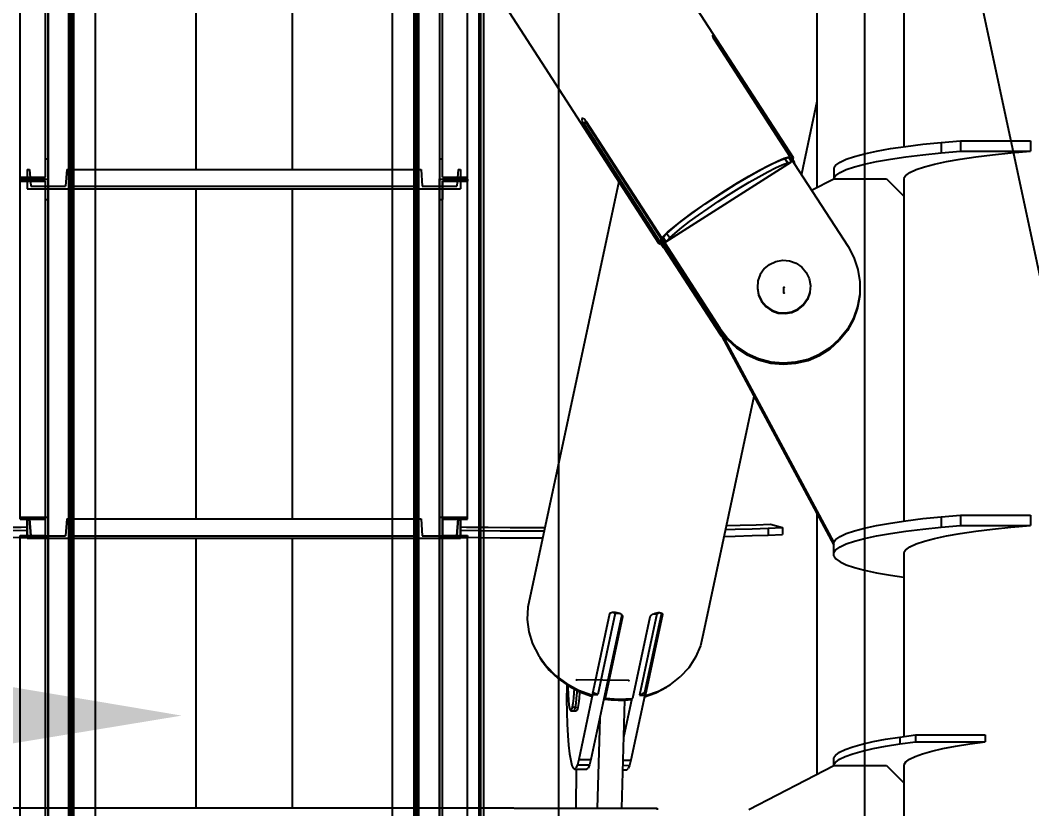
# Model space of a CAD drawing. Header units: millimetres. Extents: x 150209.93 to 150215.05, y 136675.65 to 136679.93.
# Drawn here: x 150213.5487 to 150213.6065, y 136678.6194 to 136678.6646 of the extents above; entities that cross this region are included whole.
import ezdxf

# ---------------------------------------------------------------- set-up
doc = ezdxf.new("R2010")
doc.units = ezdxf.units.MM
doc.header["$LTSCALE"] = 0.25
for name, pattern in [('CENTER', [50.8, 31.75, -6.35, 6.35, -6.35]), ('XKITLINE00', [0]), ('XKITLINE02', [4, 2, -2]), ('XKITLINE03', [6, 3, -1, 1, -1])]:
    doc.linetypes.add(name, pattern=pattern)
doc.styles.add('ROMANS', font='romans.shx')
doc.dimstyles.new('MD300', dxfattribs={"dimtxt": 2.5, "dimasz": 2.5, "dimexe": 1, "dimexo": 1, "dimgap": 0.5, "dimtad": 1, "dimdec": 1, "dimlfac": 50, "dimrnd": 0.5, "dimdsep": 46, "dimtxsty": 'ROMANS', "dimcen": 1, "dimclrd": 146, "dimclre": 146, "dimclrt": 30, "dimadec": 1, "dimazin": 2, "dimtfac": 1, "dimtdec": 1, "dimtmove": 0, "dimatfit": 1, "dimfxl": 1, "dimtolj": 1, "dimtzin": 0, "dimlwd": -1, "dimlwe": -1, "dimarcsym": 0})

# ---------------------------------------------------------------- blocks, each defined once
blk = doc.blocks.new('çatıı')
at = {"color": 8, "linetype": 'CENTER'}
for p, q in [((22900, 15740.27), (23430, 14920.27)), ((23430, 15740.27), (23255, 14920.27)), ((23342.5, 15330.27), (23342.5, 14510.27)), ((23342.5, 15330.27), (23430, 14920.27)), ((23255, 15209.12), (23255, 13540.01)), ((23319.5, 15090.41), (23319.5, 15092.06)), ((23275.11, 14979.51), (23260.2, 14979.7))]:
    blk.add_line(p, q, dxfattribs=at)
at = {"color": 8, "linetype": 'XKITLINE00'}
for p, q in [((23353.8, 15704.03), (23353.8, 15132.31)), ((23046.35, 15555.83), (23322.11, 15129.19)), ((23007.88, 15531.36), (23283.64, 15104.72)), ((23328.92, 15262.13), (23328.92, 15120.69)), ((23151.2, 15209.12), (23151.2, 15125.78)), ((23178.8, 15209.12), (23178.8, 15125.78)), ((23299.09, 15164.21), (23299.06, 15164.13)), ((23299.06, 15164.13), (23299.08, 15163.98)), ((23299.08, 15163.98), (23299.15, 15163.76)), ((23299.09, 15164.21), (23299.18, 15164.22)), ((23299.15, 15163.76), (23299.27, 15163.49)), ((23299.18, 15164.22), (23299.32, 15164.15)), ((23299.27, 15163.49), (23299.44, 15163.18)), ((23299.32, 15164.15), (23299.49, 15164)), ((23299.44, 15163.18), (23299.63, 15162.86)), ((23299.49, 15164), (23299.58, 15163.92)), ((23299.58, 15163.92), (23299.67, 15163.78)), ((23299.61, 15162.9), (23300.05, 15163.18)), ((23299.63, 15162.86), (23321.22, 15129.46)), ((23299.67, 15163.78), (23299.86, 15163.5)), ((23299.82, 15162.58), (23300.26, 15162.86)), ((23299.86, 15163.5), (23300.06, 15163.18)), ((23300.06, 15163.18), (23300.27, 15162.86)), ((23300.27, 15162.86), (23321.86, 15129.46)), ((23328.92, 15145.24), (23324.48, 15124.42)), ((23261.67, 15140.37), (23261.64, 15140.19)), ((23261.64, 15140.19), (23261.66, 15139.95)), ((23261.66, 15139.95), (23261.69, 15139.82)), ((23261.76, 15140.47), (23261.67, 15140.37)), ((23261.69, 15139.82), (23261.76, 15139.67)), ((23261.76, 15140.47), (23261.89, 15140.5)), ((23261.76, 15139.67), (23261.91, 15139.37)), ((23261.89, 15140.5), (23262.07, 15140.44)), ((23261.91, 15139.37), (23262.1, 15139.04)), ((23262.07, 15140.44), (23262.27, 15140.3)), ((23262.1, 15139.04), (23262.91, 15139.56)), ((23262.1, 15139.04), (23262.3, 15138.72)), ((23262.27, 15140.3), (23262.49, 15140.1)), ((23262.3, 15138.72), (23262.93, 15139.12)), ((23262.3, 15138.72), (23283.89, 15105.32)), ((23262.49, 15140.1), (23262.72, 15139.83)), ((23262.72, 15139.83), (23262.93, 15139.53)), ((23262.93, 15139.53), (23284.52, 15106.13)), ((23262.93, 15139.36), (23263, 15139.42)), ((23262.93, 15139.36), (23284.52, 15105.96)), ((23262.93, 15139.36), (23262.93, 15139.13)), ((23262.93, 15139.13), (23301.14, 15080.01)), ((23354.36, 15132.4), (23359.2, 15133)), ((23359.2, 15133), (23364.44, 15133.54)), ((23364.44, 15133.54), (23370.04, 15134.03)), ((23364.44, 15133.54), (23364.44, 15130.57)), ((23370.04, 15134.03), (23370.04, 15131.05)), ((23370.04, 15134.03), (23390.04, 15134.03)), ((23390.04, 15134.03), (23390.04, 15131.05)), ((23339.69, 15129.53), (23342.59, 15130.3)), ((23342.59, 15130.3), (23346.02, 15131.04)), ((23346.02, 15131.04), (23349.95, 15131.75)), ((23349.95, 15131.75), (23354.36, 15132.4)), ((23354.36, 15129.42), (23359.2, 15130.02)), ((23359.2, 15130.02), (23364.44, 15130.57)), ((23364.44, 15130.57), (23370.04, 15131.05)), ((23370.04, 15131.05), (23390.04, 15131.05)), ((23374.36, 15129.42), (23379.2, 15130.02)), ((23379.2, 15130.02), (23384.44, 15130.57)), ((23384.44, 15130.57), (23390.04, 15131.05)), ((23285.71, 15105.11), (23321.66, 15127.97)), ((23312.49, 15125.59), (23315.24, 15127.05)), ((23314.04, 15126.35), (23316.3, 15127.48)), ((23315.24, 15127.05), (23317.61, 15128.19)), ((23316.3, 15127.48), (23318.21, 15128.36)), ((23317.11, 15126.23), (23319.02, 15127.1)), ((23317.61, 15128.19), (23319.53, 15129)), ((23318.21, 15128.36), (23319.74, 15128.94)), ((23319.02, 15127.1), (23320.55, 15127.69)), ((23319.53, 15129), (23320.95, 15129.44)), ((23319.74, 15128.94), (23320.85, 15129.23)), ((23319.74, 15128.94), (23320.55, 15127.69)), ((23320.55, 15127.69), (23321.66, 15127.97)), ((23320.85, 15129.23), (23321.22, 15129.46)), ((23320.85, 15129.22), (23321.22, 15129.45)), ((23320.85, 15129.23), (23321.66, 15127.97)), ((23320.95, 15129.44), (23321.22, 15129.46)), ((23321.15, 15129.42), (23321.15, 15129.41)), ((23321.22, 15129.45), (23337.85, 15103.73)), ((23321.41, 15129.17), (23321.86, 15129.46)), ((23321.41, 15129.17), (23321.47, 15129.21)), ((23321.47, 15129.21), (23322.28, 15127.96)), ((23321.47, 15129.21), (23321.63, 15129.1)), ((23321.63, 15129.1), (23322.44, 15127.85)), ((23321.86, 15129.46), (23322.11, 15129.19)), ((23322.11, 15129.19), (23321.9, 15128.69)), ((23322.22, 15127.92), (23322.28, 15127.96)), ((23322.28, 15127.96), (23322.44, 15127.85)), ((23322.44, 15127.85), (23322.5, 15127.67)), ((23322.5, 15127.67), (23322.47, 15127.53)), ((23334.37, 15127.04), (23333.77, 15126.18)), ((23334.37, 15127.04), (23335.56, 15127.89)), ((23335.56, 15127.89), (23337.34, 15128.72)), ((23337.34, 15128.72), (23339.69, 15129.53)), ((23339.69, 15126.55), (23342.59, 15127.33)), ((23342.59, 15127.33), (23346.02, 15128.07)), ((23346.02, 15128.07), (23349.95, 15128.77)), ((23349.95, 15128.77), (23354.36, 15129.42)), ((23359.69, 15126.55), (23362.59, 15127.33)), ((23362.59, 15127.33), (23366.02, 15128.07)), ((23366.02, 15128.07), (23369.95, 15128.77)), ((23369.95, 15128.77), (23374.36, 15129.42)), ((23308.75, 15123.39), (23311.5, 15124.97)), ((23309.45, 15123.87), (23312.49, 15125.59)), ((23311.5, 15124.97), (23314.04, 15126.35)), ((23312.31, 15123.72), (23314.85, 15125.09)), ((23314.85, 15125.09), (23317.11, 15126.23)), ((23333.77, 15126.18), (23333.77, 15123.21)), ((23334.37, 15124.07), (23335.56, 15124.91)), ((23335.56, 15124.91), (23337.34, 15125.74)), ((23337.34, 15125.74), (23339.69, 15126.55)), ((23354.37, 15124.07), (23355.56, 15124.91)), ((23355.56, 15124.91), (23357.34, 15125.74)), ((23357.34, 15125.74), (23359.69, 15126.55)), ((23272.22, 15122.39), (23246.21, 15000.53)), ((23302.87, 15119.86), (23306.21, 15121.94)), ((23302.87, 15119.8), (23305.85, 15121.66)), ((23305.85, 15121.66), (23308.75, 15123.39)), ((23306.21, 15121.94), (23309.45, 15123.87)), ((23306.66, 15120.4), (23309.56, 15122.14)), ((23309.56, 15122.14), (23312.31, 15123.72)), ((23327.39, 15119.91), (23333.8, 15123.16)), ((23334.37, 15124.07), (23333.77, 15123.21)), ((23333.77, 15123.21), (23333.77, 15123.15)), ((23333.8, 15123.16), (23348.8, 15123.16)), ((23348.8, 15123.16), (23353.8, 15118.2)), ((23354.37, 15124.07), (23353.77, 15123.21)), ((23353.77, 15123.21), (23353.77, 15122.35)), ((23353.77, 15122.35), (23353.8, 15122.31)), ((23353.8, 15123.25), (23353.8, 15118.2)), ((23151.2, 15120.28), (23151.2, 15025.78)), ((23178.8, 15120.28), (23178.8, 15025.78)), ((23299.53, 15117.69), (23302.87, 15119.86)), ((23299.9, 15117.87), (23302.87, 15119.8)), ((23300.71, 15116.62), (23303.68, 15118.55)), ((23303.68, 15118.55), (23306.66, 15120.4)), ((23293.25, 15113.36), (23296.29, 15115.5)), ((23294.24, 15113.99), (23296.99, 15115.92)), ((23296.29, 15115.5), (23299.53, 15117.69)), ((23296.99, 15115.92), (23299.9, 15117.87)), ((23297.8, 15114.67), (23300.71, 15116.62)), ((23353.8, 15118.2), (23353.8, 15025.19)), ((23290.51, 15111.32), (23293.25, 15113.36)), ((23291.7, 15112.14), (23294.24, 15113.99)), ((23292.51, 15110.89), (23295.05, 15112.74)), ((23295.05, 15112.74), (23297.8, 15114.67)), ((23287.53, 15108.85), (23289.45, 15110.41)), ((23288.14, 15109.45), (23290.51, 15111.32)), ((23289.45, 15110.41), (23291.7, 15112.14)), ((23290.26, 15109.16), (23292.51, 15110.89)), ((23284.8, 15106.46), (23286.21, 15107.82)), ((23286, 15107.49), (23284.9, 15106.36)), ((23286, 15107.49), (23287.53, 15108.85)), ((23286, 15107.49), (23286.81, 15106.23)), ((23286.21, 15107.82), (23288.14, 15109.45)), ((23286.81, 15106.23), (23288.34, 15107.6)), ((23288.34, 15107.6), (23290.26, 15109.16)), ((23283.89, 15105.32), (23283.64, 15104.72)), ((23283.64, 15104.72), (23283.89, 15104.45)), ((23283.89, 15105.32), (23284.52, 15105.72)), ((23283.89, 15104.45), (23284.21, 15104.66)), ((23284.11, 15105.24), (23284.06, 15104.99)), ((23284.06, 15104.99), (23284.11, 15104.81)), ((23284.28, 15105.56), (23284.11, 15105.24)), ((23284.11, 15105.24), (23284.92, 15103.99)), ((23284.11, 15104.81), (23284.92, 15103.56)), ((23284.28, 15105.56), (23284.52, 15105.72)), ((23284.28, 15105.56), (23285.09, 15104.31)), ((23284.8, 15106.46), (23284.52, 15106.13)), ((23284.52, 15106.13), (23284.9, 15106.36)), ((23284.52, 15106.11), (23284.9, 15106.36)), ((23284.52, 15106.11), (23284.52, 15105.96)), ((23284.52, 15106.11), (23301.14, 15080.39)), ((23284.92, 15103.99), (23284.87, 15103.74)), ((23284.9, 15106.36), (23285.71, 15105.11)), ((23285.09, 15104.31), (23284.92, 15103.99)), ((23285.09, 15104.31), (23285.33, 15104.47)), ((23285.09, 15103.45), (23285.73, 15103.86)), ((23286.81, 15106.23), (23285.71, 15105.11)), ((23284.87, 15103.74), (23284.92, 15103.56)), ((23284.92, 15103.56), (23285.09, 15103.45)), ((23285.15, 15103.49), (23301.14, 15078.74)), ((23285.32, 15103.6), (23300.87, 15079.54)), ((23337.85, 15103.73), (23339.53, 15100.58)), ((23313.88, 15097.34), (23315.39, 15098.61)), ((23315.39, 15098.61), (23317.19, 15099.45)), ((23317.19, 15099.45), (23319.14, 15099.8)), ((23319.14, 15099.8), (23321.12, 15099.63)), ((23321.12, 15099.63), (23322.99, 15098.96)), ((23322.99, 15098.96), (23324.61, 15097.84)), ((23339.53, 15100.58), (23340.67, 15097.19)), ((23312.74, 15095.73), (23312.07, 15093.88)), ((23313.88, 15097.34), (23312.74, 15095.73)), ((23324.61, 15097.84), (23325.89, 15096.34)), ((23325.89, 15096.34), (23326.74, 15094.56)), ((23340.67, 15097.19), (23341.24, 15093.66)), ((23312.07, 15093.88), (23311.9, 15091.92)), ((23326.74, 15094.56), (23327.09, 15092.62)), ((23327.09, 15092.62), (23326.92, 15090.66)), ((23341.24, 15093.66), (23341.2, 15090.09)), ((23311.9, 15091.92), (23312.25, 15089.98)), ((23311.9, 15091.82), (23312.25, 15089.88)), ((23311.9, 15091.82), (23312.25, 15089.88)), ((23311.9, 15091.71), (23312.25, 15089.78)), ((23312.25, 15089.98), (23313.1, 15088.2)), ((23312.25, 15089.88), (23313.1, 15088.1)), ((23312.25, 15089.88), (23313.1, 15088.1)), ((23312.25, 15089.78), (23313.1, 15088)), ((23326.92, 15090.66), (23326.25, 15088.81)), ((23326.92, 15090.56), (23326.25, 15088.7)), ((23326.92, 15090.56), (23326.25, 15088.7)), ((23326.92, 15090.45), (23326.25, 15088.6)), ((23341.2, 15090.09), (23340.58, 15086.58)), ((23341.2, 15089.71), (23340.58, 15086.19)), ((23313.1, 15088.2), (23314.38, 15086.7)), ((23313.1, 15088.2), (23313.1, 15088.1)), ((23313.1, 15088.1), (23313.1, 15088)), ((23313.1, 15088.1), (23314.38, 15086.59)), ((23313.1, 15088.1), (23314.38, 15086.59)), ((23313.1, 15088), (23314.38, 15086.49)), ((23314.38, 15086.7), (23316.01, 15085.57)), ((23314.38, 15086.59), (23316.01, 15085.47)), ((23314.38, 15086.59), (23316.01, 15085.47)), ((23314.38, 15086.49), (23316.01, 15085.37)), ((23323.6, 15085.92), (23325.11, 15087.19)), ((23323.6, 15085.82), (23325.11, 15087.09)), ((23323.6, 15085.82), (23325.11, 15087.09)), ((23323.6, 15085.72), (23325.11, 15086.99)), ((23326.25, 15088.81), (23325.11, 15087.19)), ((23326.25, 15088.7), (23325.11, 15087.09)), ((23326.25, 15088.7), (23325.11, 15087.09)), ((23326.25, 15088.6), (23325.11, 15086.99)), ((23340.58, 15086.58), (23339.38, 15083.21)), ((23316.01, 15085.57), (23317.87, 15084.9)), ((23316.01, 15085.47), (23317.87, 15084.8)), ((23316.01, 15085.47), (23317.87, 15084.8)), ((23316.01, 15085.37), (23317.87, 15084.7)), ((23317.87, 15084.9), (23319.85, 15084.74)), ((23317.87, 15084.8), (23319.85, 15084.64)), ((23317.87, 15084.8), (23319.85, 15084.64)), ((23317.87, 15084.7), (23319.85, 15084.53)), ((23319.85, 15084.74), (23321.8, 15085.08)), ((23319.85, 15084.64), (23321.8, 15084.98)), ((23319.85, 15084.64), (23321.8, 15084.98)), ((23319.85, 15084.53), (23321.8, 15084.88)), ((23321.8, 15085.08), (23323.6, 15085.92)), ((23321.8, 15084.98), (23323.6, 15085.82)), ((23321.8, 15084.98), (23323.6, 15085.82)), ((23321.8, 15084.88), (23323.6, 15085.72)), ((23323.6, 15085.92), (23323.6, 15085.82)), ((23323.6, 15085.82), (23323.6, 15085.72)), ((23340.58, 15086.19), (23339.38, 15082.83)), ((23299.31, 15082.85), (23300.26, 15080.69)), ((23300.26, 15081.38), (23300.26, 15080.69)), ((23300.26, 15080.69), (23333.77, 15018.3)), ((23300.47, 15081.06), (23333.77, 15019.06)), ((23339.38, 15083.21), (23337.64, 15080.08)), ((23339.38, 15082.83), (23337.64, 15079.7)), ((23301.14, 15080.39), (23301.14, 15080.01)), ((23301.14, 15080.39), (23303.33, 15077.56)), ((23301.14, 15080.01), (23303.33, 15077.18)), ((23301.14, 15079.04), (23301.14, 15078.74)), ((23301.14, 15078.74), (23301.67, 15078.06)), ((23337.64, 15080.08), (23335.41, 15077.28)), ((23337.64, 15079.7), (23335.41, 15076.9)), ((23303.33, 15077.56), (23303.33, 15077.18)), ((23303.33, 15077.56), (23305.96, 15075.12)), ((23303.33, 15077.18), (23305.96, 15074.73)), ((23305.96, 15075.12), (23308.95, 15073.14)), ((23329.71, 15072.96), (23332.74, 15074.89)), ((23332.74, 15074.89), (23335.41, 15077.28)), ((23332.74, 15074.51), (23335.41, 15076.9)), ((23305.96, 15074.73), (23308.95, 15072.76)), ((23308.95, 15073.14), (23312.24, 15071.67)), ((23308.95, 15072.76), (23312.24, 15071.29)), ((23326.4, 15071.55), (23329.71, 15072.96)), ((23326.4, 15071.17), (23329.71, 15072.58)), ((23329.71, 15072.58), (23332.74, 15074.51)), ((23312.24, 15071.67), (23315.72, 15070.77)), ((23312.24, 15071.29), (23315.72, 15070.39)), ((23315.72, 15070.77), (23319.31, 15070.44)), ((23315.72, 15070.39), (23319.31, 15070.06)), ((23319.31, 15070.44), (23322.9, 15070.71)), ((23319.31, 15070.06), (23322.9, 15070.32)), ((23322.9, 15070.71), (23326.4, 15071.55)), ((23322.9, 15070.32), (23326.4, 15071.17)), ((23310.91, 15060.85), (23296.4, 14992.86)), ((23328.92, 15027.32), (23328.92, 14952.73)), ((23354.36, 15025.28), (23359.2, 15025.88)), ((23359.2, 15025.88), (23364.44, 15026.42)), ((23364.44, 15026.42), (23370.04, 15026.9)), ((23364.44, 15026.42), (23364.44, 15023.44)), ((23370.04, 15026.9), (23370.04, 15023.93)), ((23370.04, 15026.9), (23390.04, 15026.9)), ((23390.04, 15026.9), (23390.04, 15023.93)), ((23095.12, 15023.4), (23101.28, 15023.46)), ((23101.28, 15023.46), (23103, 15023.48)), ((23226.98, 15023.48), (23228.71, 15023.46)), ((23228.71, 15023.46), (23234.87, 15023.4)), ((23234.87, 15023.4), (23241.17, 15023.35)), ((23241.17, 15023.35), (23247.57, 15023.32)), ((23247.57, 15023.32), (23251.07, 15023.31)), ((23302.74, 15022.8), (23305.51, 15022.87)), ((23302.97, 15023.86), (23307, 15023.98)), ((23305.51, 15022.87), (23310.42, 15023)), ((23307, 15023.98), (23311.54, 15024.13)), ((23310.42, 15023), (23314.96, 15023.15)), ((23311.54, 15024.13), (23315.67, 15024.29)), ((23314.96, 15023.15), (23319.09, 15023.32)), ((23314.96, 15023.15), (23314.96, 15021.15)), ((23315.67, 15024.29), (23319.09, 15023.32)), ((23319.09, 15023.32), (23319.09, 15021.32)), ((23339.69, 15022.4), (23342.59, 15023.18)), ((23342.59, 15023.18), (23346.02, 15023.92)), ((23346.02, 15023.92), (23349.95, 15024.62)), ((23349.95, 15024.62), (23354.36, 15025.28)), ((23354.36, 15022.3), (23359.2, 15022.9)), ((23359.2, 15022.9), (23364.44, 15023.44)), ((23364.44, 15023.44), (23370.04, 15023.93)), ((23370.04, 15023.93), (23390.04, 15023.93)), ((23374.36, 15022.3), (23379.2, 15022.9)), ((23379.2, 15022.9), (23384.44, 15023.45)), ((23384.44, 15023.45), (23390.04, 15023.93)), ((23097.86, 15022.49), (23103, 15022.56)), ((23097.86, 15020.49), (23101, 15020.53)), ((23151.2, 15020.28), (23151.2, 14943.1)), ((23178.8, 15020.28), (23178.8, 14943.1)), ((23226.98, 15022.56), (23232.13, 15022.49)), ((23228.98, 15020.53), (23232.13, 15020.49)), ((23232.13, 15022.49), (23238.29, 15022.42)), ((23232.13, 15020.49), (23238.29, 15020.42)), ((23238.29, 15022.42), (23244.59, 15022.38)), ((23238.29, 15020.42), (23244.59, 15020.38)), ((23244.59, 15022.38), (23250.86, 15022.35)), ((23244.59, 15020.38), (23250.44, 15020.35)), ((23302.31, 15020.79), (23305.51, 15020.87)), ((23305.51, 15020.87), (23310.42, 15021)), ((23310.42, 15021), (23314.96, 15021.15)), ((23314.96, 15021.15), (23319.09, 15021.32)), ((23334.37, 15019.92), (23333.77, 15019.06)), ((23334.37, 15019.92), (23335.56, 15020.77)), ((23335.56, 15020.77), (23337.34, 15021.6)), ((23337.34, 15021.6), (23339.69, 15022.4)), ((23339.69, 15019.43), (23342.59, 15020.21)), ((23342.59, 15020.21), (23346.02, 15020.95)), ((23346.02, 15020.95), (23349.95, 15021.65)), ((23349.95, 15021.65), (23354.36, 15022.3)), ((23359.69, 15019.43), (23362.59, 15020.21)), ((23362.59, 15020.21), (23366.02, 15020.95)), ((23366.02, 15020.95), (23369.95, 15021.65)), ((23369.95, 15021.65), (23374.36, 15022.3)), ((23333.77, 15015.23), (23333.77, 15019.06)), ((23334.37, 15016.94), (23335.56, 15017.79)), ((23335.56, 15017.79), (23337.34, 15018.62)), ((23337.34, 15018.62), (23339.69, 15019.43)), ((23354.37, 15016.94), (23355.56, 15017.79)), ((23355.56, 15017.79), (23357.34, 15018.62)), ((23357.34, 15018.62), (23359.69, 15019.43)), ((23334.37, 15016.94), (23333.77, 15016.09)), ((23333.77, 15015.23), (23334.37, 15014.37)), ((23334.37, 15014.37), (23335.56, 15013.52)), ((23354.37, 15016.94), (23353.77, 15016.09)), ((23353.77, 15016.09), (23353.77, 15015.23)), ((23353.77, 15015.23), (23353.8, 15015.19)), ((23353.8, 15016.12), (23353.8, 14963.53)), ((23335.56, 15013.52), (23337.34, 15012.69)), ((23337.34, 15012.69), (23339.69, 15011.88)), ((23339.69, 15011.88), (23342.59, 15011.11)), ((23342.59, 15011.11), (23346.02, 15010.37)), ((23346.02, 15010.37), (23349.95, 15009.67)), ((23349.95, 15009.67), (23353.8, 15009.1)), ((23246.21, 15000.53), (23246.05, 14997.02)), ((23246.05, 14997.02), (23246.51, 14993.5)), ((23273.11, 14998.33), (23264.27, 14956.9)), ((23269.63, 14998.61), (23264.66, 14975.35)), ((23271.18, 14998.78), (23266.22, 14975.53)), ((23273.17, 14998.26), (23268.33, 14975.59)), ((23273.34, 14997.78), (23268.38, 14974.53)), ((23269.71, 14998.79), (23269.63, 14998.61)), ((23269.71, 14998.79), (23269.89, 14998.94)), ((23269.89, 14998.94), (23270.15, 14999.05)), ((23270.15, 14999.05), (23270.47, 14999.12)), ((23270.47, 14999.12), (23270.84, 14999.15)), ((23270.51, 14999.13), (23271.18, 14998.78)), ((23270.84, 14999.15), (23271.25, 14999.12)), ((23271.18, 14998.78), (23272.5, 14998.76)), ((23271.25, 14999.12), (23271.67, 14999.05)), ((23271.67, 14999.05), (23272.08, 14998.94)), ((23272.08, 14998.94), (23272.45, 14998.79)), ((23272.45, 14998.79), (23272.78, 14998.6)), ((23272.78, 14998.6), (23273.05, 14998.4)), ((23273.05, 14998.4), (23273.24, 14998.19)), ((23273.24, 14998.19), (23273.31, 14998.02)), ((23273.31, 14998.02), (23273.33, 14997.98)), ((23273.33, 14997.98), (23273.34, 14997.78)), ((23281.09, 14997.69), (23276.13, 14974.43)), ((23283.17, 14998.63), (23278.21, 14975.37)), ((23284.49, 14998.85), (23279.64, 14976.11)), ((23284.55, 14998.81), (23279.73, 14976.25)), ((23284.74, 14998.41), (23279.78, 14975.16)), ((23281.18, 14997.88), (23281.09, 14997.69)), ((23281.22, 14997.92), (23281.18, 14997.88)), ((23281.36, 14998.09), (23281.22, 14997.92)), ((23281.36, 14998.09), (23281.61, 14998.29)), ((23281.61, 14998.29), (23281.92, 14998.49)), ((23281.92, 14998.49), (23282.29, 14998.66)), ((23282.25, 14998.64), (23283.17, 14998.63)), ((23282.29, 14998.66), (23282.69, 14998.8)), ((23282.69, 14998.8), (23283.1, 14998.91)), ((23283.1, 14998.91), (23283.5, 14998.97)), ((23283.17, 14998.63), (23283.86, 14998.98)), ((23283.5, 14998.97), (23283.87, 14998.98)), ((23283.87, 14998.98), (23284.2, 14998.95)), ((23284.2, 14998.95), (23284.46, 14998.87)), ((23284.46, 14998.87), (23284.64, 14998.75)), ((23284.64, 14998.75), (23284.74, 14998.6)), ((23284.74, 14998.6), (23284.74, 14998.41)), ((23246.51, 14993.5), (23247.58, 14990.05)), ((23296.4, 14992.86), (23295.62, 14989.44)), ((23296.41, 14993.15), (23296.4, 14992.86)), ((23247.58, 14990.05), (23249.24, 14986.78)), ((23295.62, 14989.44), (23294.24, 14986.2)), ((23249.24, 14986.78), (23251.44, 14983.74)), ((23249.7, 14986.13), (23250.23, 14985.21)), ((23250.23, 14985.21), (23252.37, 14982.5)), ((23294.24, 14986.2), (23292.3, 14983.22)), ((23251.44, 14983.74), (23254.13, 14981.02)), ((23252.37, 14982.5), (23254.92, 14980.08)), ((23292.3, 14983.22), (23289.84, 14980.57)), ((23254.13, 14981.02), (23257.24, 14978.69)), ((23254.92, 14980.08), (23257.83, 14978.01)), ((23286.93, 14978.31), (23289.84, 14980.57)), ((23257.24, 14978.69), (23260.69, 14976.81)), ((23257.34, 14977.89), (23257.33, 14974.14)), ((23257.35, 14978.35), (23257.34, 14977.89)), ((23257.68, 14978.12), (23257.68, 14977.45)), ((23257.68, 14977.45), (23257.73, 14975.6)), ((23257.83, 14978.01), (23261.02, 14976.32)), ((23259.46, 14977.15), (23259.42, 14976.16)), ((23260.24, 14976.73), (23260.21, 14976.15)), ((23260.24, 14976.73), (23260.21, 14976.15)), ((23260.69, 14976.81), (23264.41, 14975.41)), ((23261.09, 14976.66), (23261.02, 14976.32)), ((23279.72, 14976.49), (23279.75, 14975.8)), ((23280.02, 14975.21), (23283.63, 14976.51)), ((23282.86, 14976.04), (23285.92, 14977.65)), ((23283.63, 14976.51), (23286.93, 14978.31)), ((23285.92, 14977.65), (23286.53, 14978.1)), ((23257.33, 14974.14), (23257.38, 14970.49)), ((23257.73, 14975.6), (23257.83, 14973.96)), ((23257.83, 14973.96), (23257.96, 14972.61)), ((23259.29, 14974.45), (23259.13, 14973)), ((23259.42, 14976.16), (23259.29, 14974.45)), ((23260.09, 14974.44), (23259.93, 14972.99)), ((23260.09, 14974.44), (23259.93, 14972.99)), ((23260.21, 14976.15), (23260.09, 14974.44)), ((23260.21, 14976.15), (23260.09, 14974.44)), ((23260.88, 14974.43), (23260.72, 14972.98)), ((23264.76, 14975.55), (23260.79, 14956.94)), ((23261.01, 14976.14), (23260.88, 14974.43)), ((23261.02, 14976.32), (23261.01, 14976.14)), ((23261.02, 14976.32), (23264.44, 14975.06)), ((23264.41, 14975.41), (23264.66, 14975.35)), ((23264.51, 14975.39), (23264.44, 14975.06)), ((23264.75, 14975.74), (23264.76, 14975.55)), ((23264.76, 14975.55), (23266.22, 14975.53)), ((23264.85, 14976.23), (23266.22, 14975.53)), ((23268.12, 14974.96), (23268.15, 14974.22)), ((23268.35, 14975.15), (23268.15, 14974.22)), ((23268.15, 14974.22), (23270.09, 14973.99)), ((23268.32, 14975.89), (23268.35, 14975.15)), ((23268.33, 14975.59), (23268.38, 14974.53)), ((23268.38, 14974.53), (23272.27, 14974.21)), ((23270.18, 14974.38), (23270.09, 14973.99)), ((23270.09, 14973.99), (23272.04, 14973.9)), ((23272.04, 14973.9), (23273.98, 14973.94)), ((23272.27, 14974.21), (23276.13, 14974.43)), ((23273.88, 14973.94), (23273.07, 14943.04)), ((23275.98, 14974.42), (23273.6, 14963.26)), ((23274.06, 14974.31), (23273.98, 14973.94)), ((23273.98, 14973.94), (23275.91, 14974.13)), ((23279.67, 14975.35), (23275.7, 14956.75)), ((23275.97, 14974.42), (23275.91, 14974.13)), ((23278.21, 14975.37), (23279.64, 14976.11)), ((23278.21, 14975.37), (23279.67, 14975.35)), ((23279.57, 14974.87), (23282.86, 14976.04)), ((23279.64, 14976.11), (23279.67, 14975.35)), ((23279.75, 14975.8), (23279.67, 14975.41)), ((23279.73, 14976.25), (23279.78, 14975.16)), ((23279.78, 14975.16), (23280.02, 14975.21)), ((23282.91, 14976.25), (23282.86, 14976.04)), ((23257.96, 14972.61), (23258.13, 14971.62)), ((23258.13, 14971.62), (23258.32, 14971.03)), ((23258.32, 14971.03), (23258.53, 14970.88)), ((23258.74, 14971.17), (23258.53, 14970.88)), ((23258.53, 14970.88), (23259.32, 14970.87)), ((23258.94, 14971.89), (23258.74, 14971.17)), ((23259.13, 14973), (23258.94, 14971.89)), ((23258.94, 14971.89), (23259.74, 14971.88)), ((23259.54, 14971.16), (23259.32, 14970.87)), ((23259.54, 14971.16), (23259.32, 14970.87)), ((23259.32, 14970.87), (23260.12, 14970.86)), ((23259.74, 14971.88), (23259.54, 14971.16)), ((23259.74, 14971.88), (23259.54, 14971.16)), ((23259.93, 14972.99), (23259.74, 14971.88)), ((23259.93, 14972.99), (23259.74, 14971.88)), ((23259.74, 14971.88), (23260.53, 14971.87)), ((23260.33, 14971.15), (23260.12, 14970.86)), ((23260.53, 14971.87), (23260.33, 14971.15)), ((23260.72, 14972.98), (23260.53, 14971.87)), ((23257.38, 14970.49), (23257.49, 14967.03)), ((23266.78, 14968.68), (23266.1, 14943.04)), ((23257.49, 14967.03), (23257.67, 14963.84)), ((23257.67, 14963.84), (23257.89, 14961.01)), ((23341.83, 14961.34), (23344.98, 14962.06)), ((23344.98, 14962.06), (23348.59, 14962.74)), ((23348.59, 14962.74), (23352.65, 14963.38)), ((23352.65, 14963.38), (23357.11, 14963.97)), ((23352.65, 14963.38), (23352.65, 14961.39)), ((23357.11, 14963.97), (23377.11, 14963.97)), ((23357.11, 14963.97), (23357.11, 14961.99)), ((23377.11, 14963.97), (23377.11, 14961.99)), ((23257.89, 14961.01), (23258.17, 14958.6)), ((23335.4, 14959.02), (23337.03, 14959.81)), ((23337.03, 14959.81), (23339.18, 14960.59)), ((23339.18, 14960.59), (23341.83, 14961.34)), ((23339.18, 14958.6), (23341.83, 14959.35)), ((23341.83, 14959.35), (23344.98, 14960.07)), ((23344.98, 14960.07), (23348.59, 14960.75)), ((23348.59, 14960.75), (23352.65, 14961.39)), ((23352.65, 14961.39), (23357.11, 14961.99)), ((23357.11, 14961.99), (23377.11, 14961.99)), ((23359.18, 14958.6), (23361.83, 14959.35)), ((23361.83, 14959.35), (23364.98, 14960.07)), ((23364.98, 14960.07), (23368.59, 14960.75)), ((23368.59, 14960.75), (23372.65, 14961.39)), ((23372.65, 14961.39), (23377.11, 14961.99)), ((23258.17, 14958.6), (23258.48, 14956.67)), ((23258.48, 14956.67), (23258.83, 14955.27)), ((23260.79, 14956.94), (23260.4, 14955.46)), ((23260.79, 14956.94), (23264.27, 14956.9)), ((23264.27, 14956.9), (23263.88, 14955.41)), ((23273.43, 14956.78), (23275.7, 14956.75)), ((23275.7, 14956.75), (23275.32, 14955.27)), ((23334.31, 14958.2), (23333.76, 14957.39)), ((23333.76, 14955.23), (23333.76, 14957.39)), ((23334.31, 14956.22), (23333.76, 14955.4)), ((23334.31, 14958.2), (23335.4, 14959.02)), ((23334.31, 14956.22), (23335.4, 14957.03)), ((23335.4, 14957.03), (23337.03, 14957.83)), ((23337.03, 14957.83), (23339.18, 14958.6)), ((23354.31, 14956.22), (23353.76, 14955.4)), ((23354.31, 14956.22), (23355.4, 14957.03)), ((23355.4, 14957.03), (23357.03, 14957.83)), ((23357.03, 14957.83), (23359.18, 14958.6)), ((23258.83, 14955.27), (23259.21, 14954.44)), ((23259.21, 14954.44), (23259.6, 14954.19)), ((23259.6, 14954.19), (23260, 14954.53)), ((23259.6, 14954.19), (23263.09, 14954.15)), ((23260.1, 14954.18), (23259.92, 14943.04)), ((23260.4, 14955.46), (23260, 14954.53)), ((23260.4, 14955.46), (23263.88, 14955.41)), ((23263.09, 14954.15), (23263.48, 14954.49)), ((23263.88, 14955.41), (23263.48, 14954.49)), ((23273.36, 14954.02), (23274.52, 14954)), ((23273.39, 14955.29), (23275.32, 14955.27)), ((23274.52, 14954), (23274.92, 14954.34)), ((23275.32, 14955.27), (23274.92, 14954.34)), ((23309.43, 14942.67), (23333.8, 14955.24)), ((23333.8, 14955.24), (23348.8, 14955.24)), ((23348.8, 14955.24), (23353.8, 14950.29)), ((23353.76, 14955.4), (23353.76, 14954.58)), ((23353.76, 14954.58), (23353.8, 14954.53)), ((23353.8, 14955.45), (23353.8, 14950.29)), ((23353.8, 14950.29), (23353.8, 14892.12)), ((23087.8, 14943.1), (23242.19, 14943.1)), ((23242.19, 14943.1), (23242.36, 14943.06)), ((23242.36, 14943.06), (23242.6, 14943.04)), ((23242.6, 14943.04), (23242.89, 14943.04)), ((23242.6, 14943.04), (23242.89, 14943.02)), ((23242.89, 14943.04), (23243.2, 14943.04)), ((23242.89, 14943.02), (23243.2, 14943.01)), ((23243.2, 14943.04), (23243.2, 14943.01)), ((23243.2, 14943.04), (23283.2, 14943.04)), ((23243.2, 14943.01), (23283.2, 14943.01)), ((23283.2, 14943.04), (23283.2, 14943.01)), ((23283.2, 14943.01), (23283.2, 14942.57))]:
    blk.add_line(p, q, dxfattribs=at)
at = {"color": 1, "linetype": 'XKITLINE03'}
for p, q in [((23109, 15406.22), (23109, 13721.24)), ((23122.5, 13721.24), (23122.5, 15406.22)), ((23214.98, 15406.22), (23214.98, 13721.24)), ((23220.97, 15406.22), (23220.98, 13721.24)), ((23109, 15123.03), (23109, 15220.47)), ((23220.98, 15220.48), (23220.98, 15123.03)), ((23109, 15026.29), (23109, 15123.03)), ((23220.98, 15123.03), (23220.98, 15026.29)), ((23115, 15120.28), (23214.98, 15120.28)), ((23115, 15120.28), (23115, 15120.28)), ((23214.98, 15120.28), (23214.98, 15120.28)), ((23109, 14923.03), (23109, 15020.47)), ((23115, 15020.28), (23214.98, 15020.28)), ((23115, 15020.28), (23115, 15020.28)), ((23214.98, 15020.28), (23214.98, 15020.28)), ((23220.98, 15020.48), (23220.98, 14923.03))]:
    blk.add_line(p, q, dxfattribs=at)
at = {"color": 116, "linetype": 'XKITLINE02', "true_color": 0x136734}
for p, q in [((23114.92, 13721.24), (23114.92, 15406.22)), ((23115, 13721.24), (23115, 15406.22)), ((23115.45, 13721.24), (23115.45, 15406.22)), ((23115.85, 13721.24), (23115.85, 15406.22)), ((23116.3, 13723.56), (23116.3, 15406.22)), ((23122.5, 14302.1), (23122.5, 15406.22)), ((23214.13, 13721.24), (23214.13, 15406.22)), ((23214.53, 13721.24), (23214.52, 15406.22)), ((23214.98, 13721.24), (23214.98, 15406.22)), ((23215.06, 13721.24), (23215.06, 15406.22)), ((23232.3, 13721.24), (23232.29, 15406.22)), ((23232.83, 13721.24), (23232.82, 15406.22)), ((23108.2, 15123.61), (23108.2, 15226.28)), ((23109, 15123.03), (23109, 15226.28)), ((23220.98, 15226.28), (23220.98, 15128.83)), ((23221.78, 15123.61), (23221.78, 15226.28)), ((23101, 15123.03), (23101, 15221.06)), ((23228.98, 15123.03), (23228.98, 15221.06)), ((23220.98, 15215.71), (23220.98, 15123.03)), ((23108.2, 15128.83), (23109, 15128.83)), ((23220.98, 15128.83), (23220.98, 15123.03)), ((23220.98, 15128.83), (23221.78, 15128.83)), ((23103, 15125.78), (23103.68, 15125.78)), ((23103, 15125.78), (23103, 15120.28)), ((23103, 15125.78), (23103, 15120.28)), ((23103.68, 15125.78), (23104.06, 15120.98)), ((23103.68, 15125.78), (23104.06, 15120.98)), ((23114.32, 15125.78), (23113.94, 15120.98)), ((23114.32, 15125.78), (23113.94, 15120.98)), ((23114.32, 15125.78), (23115, 15125.78)), ((23115, 15120.28), (23115, 15125.78)), ((23115, 15125.78), (23122.5, 15125.78)), ((23115, 15125.78), (23115, 15120.28)), ((23115, 15125.78), (23115, 15120.28)), ((23207.48, 15125.78), (23214.98, 15125.78)), ((23214.98, 15120.28), (23214.98, 15125.78)), ((23214.98, 15125.78), (23214.98, 15120.28)), ((23214.98, 15125.78), (23215.66, 15125.78)), ((23214.98, 15125.78), (23214.98, 15120.28)), ((23215.66, 15125.78), (23216.04, 15120.98)), ((23215.66, 15125.78), (23216.04, 15120.98)), ((23226.3, 15125.78), (23225.92, 15120.98)), ((23226.3, 15125.78), (23225.92, 15120.98)), ((23226.3, 15125.78), (23226.98, 15125.78)), ((23226.98, 15125.78), (23226.98, 15120.28)), ((23226.98, 15125.78), (23226.98, 15120.28)), ((23101, 15123.61), (23108.2, 15123.61)), ((23101, 15025.71), (23101, 15123.03)), ((23101, 15123.03), (23109, 15123.03)), ((23101, 15123.03), (23109, 15123.03)), ((23101, 15122.44), (23108.2, 15122.44)), ((23108.2, 15020.46), (23108.2, 15122.44)), ((23109, 15020.46), (23109, 15123.03)), ((23220.98, 15117.2), (23220.98, 15123.03)), ((23220.98, 15123.03), (23228.98, 15123.03)), ((23220.98, 15123.03), (23228.98, 15123.03)), ((23221.78, 15123.61), (23228.98, 15123.61)), ((23221.78, 15122.44), (23221.78, 15117.2)), ((23221.78, 15122.44), (23228.98, 15122.44)), ((23221.78, 15020.46), (23221.78, 15122.44)), ((23228.98, 15123.03), (23228.98, 15122.44)), ((23228.98, 15025.71), (23228.98, 15123.03)), ((23103, 15120.28), (23115, 15120.28)), ((23104.06, 15120.98), (23113.94, 15120.98)), ((23115, 15120.98), (23214.98, 15120.98)), ((23115, 15120.28), (23122.5, 15120.28)), ((23207.48, 15120.28), (23214.98, 15120.28)), ((23214.98, 15120.28), (23226.98, 15120.28)), ((23216.04, 15120.98), (23225.92, 15120.98)), ((23220.98, 15020.46), (23220.98, 15120.98)), ((23108.2, 15117.2), (23109, 15117.2)), ((23220.98, 15117.2), (23221.78, 15117.2)), ((23101, 15026.29), (23101, 15025.71)), ((23101, 15026.29), (23109, 15026.29)), ((23101, 15025.71), (23108.2, 15025.71)), ((23103, 15025.78), (23103.68, 15025.78)), ((23103, 15025.78), (23103, 15020.28)), ((23103, 15020.28), (23103, 15025.78)), ((23103.68, 15025.78), (23104.06, 15020.98)), ((23104.06, 15020.98), (23103.68, 15025.78)), ((23108.2, 14923.61), (23108.2, 15026.28)), ((23108.2, 15026.28), (23109, 15026.28)), ((23108.2, 15020.46), (23108.2, 15025.71)), ((23109, 15026.29), (23109, 15020.46)), ((23109, 14923.03), (23109, 15026.28)), ((23114.32, 15025.78), (23113.94, 15020.98)), ((23114.32, 15025.78), (23113.94, 15020.98)), ((23114.32, 15025.78), (23115, 15025.78)), ((23115, 15020.28), (23115, 15025.78)), ((23115, 15025.78), (23122.5, 15025.78)), ((23115, 15025.78), (23115, 15020.28)), ((23115, 15025.78), (23115, 15020.28)), ((23207.48, 15025.78), (23214.98, 15025.78)), ((23214.98, 15020.28), (23214.98, 15025.78)), ((23214.98, 15025.78), (23214.98, 15020.28)), ((23214.98, 15025.78), (23215.66, 15025.78)), ((23214.98, 15025.78), (23214.98, 15020.28)), ((23215.66, 15025.78), (23216.04, 15020.98)), ((23215.66, 15025.78), (23216.04, 15020.98)), ((23220.98, 15026.29), (23228.98, 15026.29)), ((23220.98, 15026.28), (23220.98, 15020.48)), ((23220.98, 15026.28), (23221.78, 15026.28)), ((23220.98, 15026.28), (23220.98, 14928.83)), ((23221.78, 15026.28), (23221.78, 15021.06)), ((23221.78, 14923.61), (23221.78, 15026.28)), ((23221.78, 15025.71), (23228.98, 15025.71)), ((23225.92, 15020.98), (23226.3, 15025.78)), ((23226.3, 15025.78), (23225.92, 15020.98)), ((23226.3, 15025.78), (23226.98, 15025.78)), ((23226.98, 15020.28), (23226.98, 15025.78)), ((23226.98, 15025.78), (23226.98, 15020.28)), ((23101, 14923.03), (23101, 15021.06)), ((23101, 15021.06), (23108.2, 15021.06)), ((23101, 15020.47), (23109, 15020.47)), ((23103, 15020.28), (23115, 15020.28)), ((23104.06, 15020.98), (23113.94, 15020.98)), ((23108.2, 15020.46), (23109, 15020.46)), ((23115, 15020.98), (23214.98, 15020.98)), ((23115, 15020.28), (23122.5, 15020.28)), ((23207.48, 15020.28), (23214.98, 15020.28)), ((23214.98, 15020.28), (23226.98, 15020.28)), ((23216.04, 15020.98), (23225.92, 15020.98)), ((23220.98, 15020.48), (23228.98, 15020.48)), ((23220.98, 14923.03), (23220.98, 15020.48)), ((23220.98, 15020.46), (23221.78, 15020.46)), ((23221.78, 15021.06), (23228.98, 15021.06)), ((23228.98, 15021.06), (23228.98, 15020.48)), ((23228.98, 14923.03), (23228.98, 15021.06)), ((23116.3, 14897.45), (23116.3, 14943.1)), ((23122.5, 13721.24), (23122.5, 14943.1)), ((23207.48, 14533.91), (23207.48, 14943.1)), ((23207.48, 14897.45), (23207.48, 14943.1)), ((23213.68, 14897.45), (23213.68, 14943.1)), ((23233.68, 14897.45), (23233.68, 14943.1))]:
    blk.add_line(p, q, dxfattribs=at)
at = {"color": 7, "linetype": 'XKITLINE00'}
for p, q in [((23116.3, 14943.1), (23116.3, 15363.62)), ((23122.5, 14943.1), (23122.5, 15354.03)), ((23207.48, 14943.1), (23207.48, 15222.55)), ((23213.68, 14943.1), (23213.68, 15212.96)), ((23233.68, 14943.1), (23233.68, 15182.02)), ((23122.5, 15125.78), (23207.48, 15125.78)), ((23122.5, 15120.28), (23207.48, 15120.28)), ((23122.5, 15025.78), (23207.48, 15025.78)), ((23122.5, 15020.28), (23207.48, 15020.28))]:
    blk.add_line(p, q, dxfattribs=at)
at = {"color": 1, "linetype": 'XKITLINE00'}
for centre in [(23109, 15123.03), (23109, 15123.03), (23220.98, 15123.03), (23220.98, 15123.03), (23115, 15120.28), (23115, 15120.28), (23214.98, 15120.28), (23214.98, 15120.28), (23109, 15026.29), (23220.98, 15026.29), (23109, 15020.47), (23115, 15020.28), (23115, 15020.28), (23214.98, 15020.28), (23214.98, 15020.28), (23220.98, 15020.48)]:
    blk.add_circle(centre, 0.05, dxfattribs=at)
at = {"color": 8, "linetype": 'XKITLINE00'}
for centre in [(23319.5, 15092.06), (23319.5, 15090.41), (23260.2, 14979.7), (23275.11, 14979.51)]:
    blk.add_circle(centre, 0.05, dxfattribs=at)
blk = doc.blocks.new('*D6')
at = {"color": 146, "transparency": 16777216}
for p, q in [((150212.86359, 136678.626031), (150213.527899, 136678.624802)), ((150212.83196, 136677.744973), (150212.83174, 136677.626088)), ((150213.556269, 136677.743633), (150213.556049, 136677.624748))]:
    blk.add_line(p, q, dxfattribs=at)
for points in [[(150212.863599, 136678.631031), (150212.86358, 136678.621031), (150212.83359, 136678.626086)], [(150213.527908, 136678.629802), (150213.527889, 136678.619802), (150213.557899, 136678.624747)]]:
    blk.add_solid(points, dxfattribs=at)
at = {"layer": 'DEFPOINTS', "color": 0, "transparency": 16777216}
for p in [(150212.83381, 136678.744971), (150213.558118, 136678.743631), (150213.557899, 136678.624747)]:
    blk.add_point(p, dxfattribs=at)
at = {"color": 30, "transparency": 16777216, "insert": (150213.19579, 136678.650416), "char_height": 0.03, "attachment_point": 5, "rotation": 359.89403, "style": 'ROMANS'}
blk.add_mtext('\\A1;36', dxfattribs=at)

msp = doc.modelspace()

# ---------------------------------------------------------------- block references
at = {"xscale": 0.0002000170049888334, "yscale": 0.0002000170049888334, "zscale": 0.0002000170049888334}
msp.add_blockref('çatıı', (150208.928067, 136675.630592), dxfattribs=at)

# ---------------------------------------------------------------- dimensions: what is measured, and where the dimension line sits
dim = msp.add_aligned_dim(p1=(150212.83381, 136678.744971), p2=(150213.558118, 136678.743631), distance=-0.118885, dimstyle='MD300', override={"dimtxt": 0.03, "dimasz": 0.03, "dimgap": 0.01})
dim.commit()
dim.dimension.update_dxf_attribs({"geometry": '*D6', "text_midpoint": (150213.19579, 136678.650416)})

doc.saveas('drawing.dxf')
